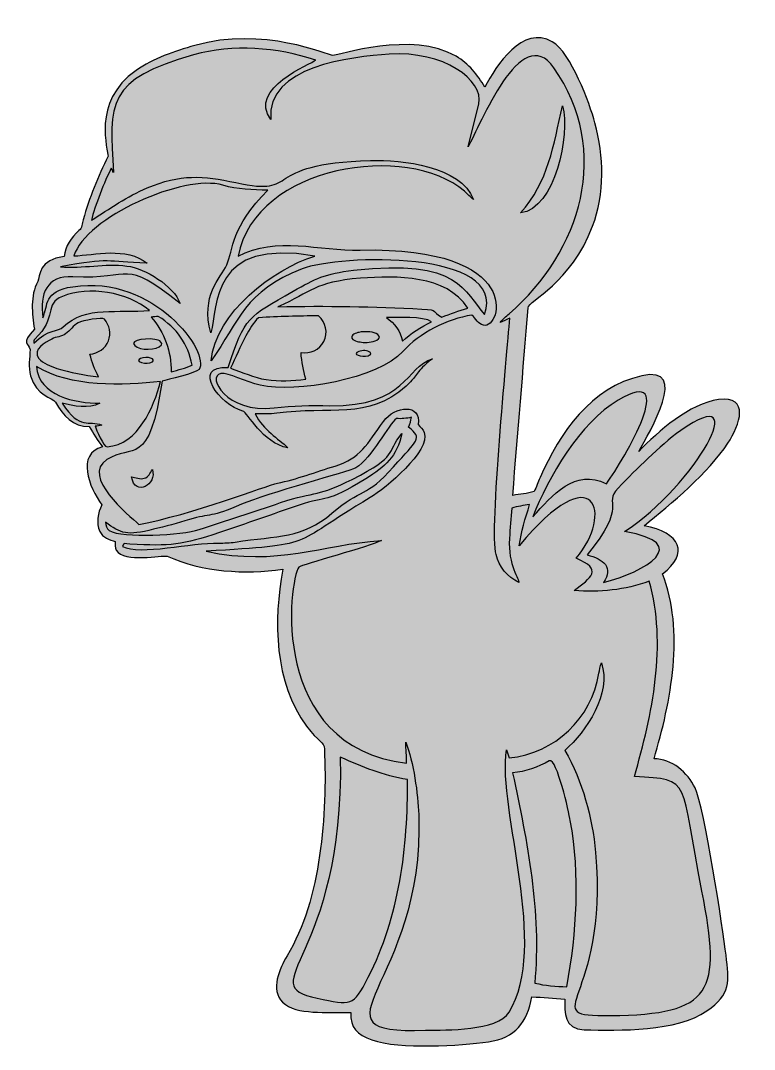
# Model space of a CAD drawing. Header units: millimetres. Extents: x 1177 to 1308, y -94 to -11.
# Drawn here: x 1177.3 to 1236.6, y -94.3 to -11.2 of the extents above; entities that cross this region are included whole.
import ezdxf

# ---------------------------------------------------------------- set-up
doc = ezdxf.new("R2010")
doc.units = ezdxf.units.MM
doc.header["$MEASUREMENT"] = 0
doc.layers.add('layer 1', color=7, linetype='Continuous')

msp = doc.modelspace()

# ---------------------------------------------------------------- hatches: boundary and pattern name
at = {"layer": 'layer 1', "true_color": 0x2b2a29}
h = msp.add_hatch(color=250, dxfattribs=at)
edge = h.paths.add_edge_path()
edge.add_spline(control_points=[(1191.3808, -13.2273), (1196.8526, -11.6424), (1202.1955, -14.0123), (1202.5365, -14.0304), (1202.9281, -14.0512), (1208.9487, -12.0044), (1212.5068, -14.1017), (1213.5045, -14.6817), (1214.2384, -15.6081), (1214.8175, -16.5879), (1215.7297, -14.8517), (1217.8739, -11.5281), (1220.2662, -12.9269), (1221.7807, -13.8128), (1223.2911, -17.9057), (1223.7095, -19.4667), (1224.4467, -22.1907), (1224.515, -25.1596), (1223.518, -27.8275), (1221.8204, -32.4181), (1218.3236, -33.8357), (1218.3163, -34.4141), (1217.9069, -39.4626), (1217.4758, -44.5097), (1217.0747, -49.5596), (1217.6459, -49.4427), (1218.2444, -49.4197), (1218.8003, -49.2558), (1218.9827, -48.8897), (1219.1022, -48.4944), (1219.2764, -48.1234), (1220.9255, -44.4777), (1223.3529, -40.845), (1227.5094, -39.8972), (1231.4261, -39.004), (1228.1239, -44.411), (1227.2682, -46.0017), (1228.8027, -44.4082), (1231.3867, -42.1164), (1233.7036, -41.8197), (1236.267, -41.4913), (1235.4335, -43.8623), (1234.4529, -45.3475), (1232.898, -47.7023), (1229.8714, -50.2762), (1227.6839, -52.0057), (1230.6295, -52.5584), (1231.3787, -54.2733), (1229.1623, -55.8897), (1230.9941, -60.5017), (1229.8528, -66.2331), (1228.4872, -70.8248), (1229.9233, -70.8209), (1231.2, -71.9488), (1231.8058, -73.1763), (1232.5652, -74.7162), (1234.0553, -84.6532), (1234.304, -86.675), (1234.5884, -88.8146), (1234.695, -89.8456), (1232.7665, -91.1811), (1230.3029, -92.887), (1225.7146, -92.7778), (1222.831, -92.7096), (1221.193, -92.671), (1221.2623, -91.2843), (1221.2753, -90.2425), (1220.3952, -90.1527), (1219.5099, -90.0999), (1218.6264, -90.0463), (1218.2192, -92.1151), (1217.3043, -93.3623), (1215.1026, -93.6834), (1212.8983, -94.0052), (1207.8917, -94.2983), (1205.6957, -93.5371), (1204.4765, -93.1146), (1203.9547, -92.516), (1203.9773, -91.3298), (1202.0513, -91.2294), (1199.5938, -91.5736), (1198.4825, -90.4852), (1197.4607, -89.4844), (1198.2283, -87.7531), (1198.8395, -86.7469), (1201.6064, -82.1946), (1202.0809, -75.2297), (1201.857, -70.0547), (1201.8296, -69.421), (1201.382, -69.4967), (1200.4081, -68.183), (1197.8075, -64.6735), (1197.7107, -59.659), (1198.5039, -55.5282), (1195.3644, -55.9542), (1192.0639, -55.757), (1189.1385, -54.4592), (1188.7544, -54.3926), (1185.6957, -55.0115), (1185.0378, -53.9848), (1184.8997, -53.7742), (1184.9459, -53.5145), (1184.9604, -53.2791), (1184.4837, -53.1369), (1183.9367, -52.9608), (1183.7076, -52.4745), (1183.391, -51.7912), (1183.5604, -50.9813), (1183.8631, -50.3232), (1182.8515, -48.9071), (1181.7651, -46.2064), (1183.9253, -45.6416), (1183.532, -45.1152), (1183.1772, -44.5621), (1182.8585, -43.9881), (1181.5066, -44.0194), (1180.7833, -43.1165), (1180.1216, -42.0412), (1179.8726, -41.6357), (1178.5897, -41.5705), (1178.1166, -39.8932), (1177.9056, -39.2008), (1178.0543, -38.4766), (1178.0791, -37.771), (1177.9272, -37.2126), (1177.3056, -37.3818), (1178.424, -36.128), (1178.2351, -34.858), (1178.0669, -33.4602), (1178.6981, -32.2809), (1178.849, -31.8788), (1178.8028, -30.4555), (1180.8198, -30.2706), (1180.9061, -29.4353), (1181.4029, -28.7134), (1182.0258, -28.1786), (1182.3032, -27.9748), (1182.2677, -27.5977), (1182.3667, -27.3014), (1182.8388, -25.5207), (1183.5684, -23.8173), (1184.3741, -22.1653), (1184.4202, -21.7937), (1182.9785, -17.7865), (1186.6354, -15.2439), (1188.0559, -14.248), (1189.7269, -13.6995), (1191.3808, -13.2273)], knot_values=[0, 0, 0, 0, 0.0204082, 0.0204082, 0.0204082, 0.0408163, 0.0408163, 0.0408163, 0.0612245, 0.0612245, 0.0612245, 0.0816327, 0.0816327, 0.0816327, 0.1020408, 0.1020408, 0.1020408, 0.122449, 0.122449, 0.122449, 0.1428571, 0.1428571, 0.1428571, 0.1632653, 0.1632653, 0.1632653, 0.1836735, 0.1836735, 0.1836735, 0.2040816, 0.2040816, 0.2040816, 0.2244898, 0.2244898, 0.2244898, 0.244898, 0.244898, 0.244898, 0.2653061, 0.2653061, 0.2653061, 0.2857143, 0.2857143, 0.2857143, 0.3061224, 0.3061224, 0.3061224, 0.3265306, 0.3265306, 0.3265306, 0.3469388, 0.3469388, 0.3469388, 0.3673469, 0.3673469, 0.3673469, 0.3877551, 0.3877551, 0.3877551, 0.4081633, 0.4081633, 0.4081633, 0.4285714, 0.4285714, 0.4285714, 0.4489796, 0.4489796, 0.4489796, 0.4693878, 0.4693878, 0.4693878, 0.4897959, 0.4897959, 0.4897959, 0.5102041, 0.5102041, 0.5102041, 0.5306122, 0.5306122, 0.5306122, 0.5510204, 0.5510204, 0.5510204, 0.5714286, 0.5714286, 0.5714286, 0.5918367, 0.5918367, 0.5918367, 0.6122449, 0.6122449, 0.6122449, 0.6326531, 0.6326531, 0.6326531, 0.6530612, 0.6530612, 0.6530612, 0.6734694, 0.6734694, 0.6734694, 0.6938776, 0.6938776, 0.6938776, 0.7142857, 0.7142857, 0.7142857, 0.7346939, 0.7346939, 0.7346939, 0.755102, 0.755102, 0.755102, 0.7755102, 0.7755102, 0.7755102, 0.7959184, 0.7959184, 0.7959184, 0.8163265, 0.8163265, 0.8163265, 0.8367347, 0.8367347, 0.8367347, 0.8571429, 0.8571429, 0.8571429, 0.877551, 0.877551, 0.877551, 0.8979592, 0.8979592, 0.8979592, 0.9183673, 0.9183673, 0.9183673, 0.9387755, 0.9387755, 0.9387755, 0.9591837, 0.9591837, 0.9591837, 0.9795918, 0.9795918, 0.9795918, 1, 1, 1, 1], degree=3, periodic=1)
h = msp.add_hatch(color=250, dxfattribs=at)
edge = h.paths.add_edge_path()
edge.add_spline(control_points=[(1191.2833, -13.9897), (1194.5048, -13.0653), (1197.9911, -13.3829), (1201.1526, -14.4005), (1200.8353, -14.7033), (1195.6282, -16.6815), (1197.5316, -19.2131), (1197.13, -14.881), (1204.0076, -14.1459), (1207.1012, -13.9315), (1211.4363, -13.6312), (1214.7797, -16.0136), (1214.3214, -17.9456), (1214.3214, -17.9456), (1213.4662, -21.4207), (1213.4662, -21.4207), (1214.4093, -19.7263), (1217.7308, -11.2155), (1220.3904, -15.0214), (1225.0828, -21.7362), (1222.6279, -29.8257), (1216.7837, -34.8923), (1216.5264, -35.1122), (1216.2691, -35.3336), (1216.0459, -35.5894), (1216.3094, -35.4815), (1216.5744, -35.3765), (1216.8291, -35.247), (1216.6152, -38.2622), (1215.198, -52.2534), (1215.7223, -54.3389), (1215.9599, -55.3058), (1216.6544, -56.1648), (1217.5614, -56.5802), (1217.6617, -56.365), (1216.6494, -55.2092), (1216.806, -53.0371), (1216.8628, -52.2172), (1216.9293, -51.3981), (1216.9953, -50.5782), (1217.467, -50.4557), (1217.9462, -50.3576), (1218.4322, -50.3061), (1218.104, -51.3981), (1217.7361, -52.4908), (1217.597, -53.6262), (1223.7217, -46.2118), (1225.2472, -51.0485), (1222.1979, -54.6399), (1224.4079, -55.5306), (1223.3965, -56.2076), (1222.0254, -57.249), (1224.072, -57.397), (1226.1717, -57.2221), (1228.0962, -56.4744), (1229.5594, -61.5666), (1228.3448, -67.2797), (1226.9032, -72.2509), (1231.6557, -72.5263), (1230.5579, -72.4251), (1232.3579, -81.5266), (1233.9635, -89.6447), (1233.2509, -91.4895), (1224.9722, -91.5635), (1218.7026, -91.6193), (1224.8178, -90.6178), (1223.7642, -78.4068), (1223.5165, -75.5236), (1222.7028, -72.6806), (1221.2913, -70.1482), (1223.0101, -68.6482), (1225.0887, -65.514), (1224.2389, -63.0931), (1224.147, -63.3636), (1224.0788, -63.6419), (1224.039, -63.9251), (1223.4274, -67.5773), (1220.4843, -70.3771), (1216.7801, -70.7615), (1216.7151, -70.5371), (1216.6457, -70.313), (1216.5602, -70.0954), (1215.8456, -74.9751), (1220.045, -86.038), (1216.7801, -91.2829), (1215.7875, -92.8482), (1211.7583, -92.7007), (1210.0321, -92.7533), (1199.9609, -93.0597), (1209.9751, -89.1641), (1209.4769, -75.3377), (1209.4174, -73.6797), (1209.0506, -71.0818), (1208.4403, -69.4917), (1208.4272, -70.0556), (1208.5082, -70.6164), (1208.4925, -71.1811), (1197.2943, -69.8343), (1198.9706, -56.428), (1199.8007, -55.3504), (1199.9301, -55.1819), (1205.6561, -53.6484), (1206.4704, -53.195), (1201.5469, -53.5302), (1198.1524, -55.305), (1192.2945, -54.0732), (1201.3512, -53.4777), (1198.8304, -53.7631), (1205.5639, -49.7276), (1206.7875, -48.9947), (1210.4465, -45.9547), (1209.9268, -44.4783), (1209.8297, -44.221), (1209.6142, -44.0357), (1209.4356, -43.8338), (1209.7047, -42.1156), (1207.5537, -42.3039), (1206.6315, -43.5842), (1205.3135, -45.4137), (1204.7746, -46.5602), (1202.7281, -47.1862), (1201.1746, -47.6575), (1199.5945, -48.2701), (1198.0575, -48.5762), (1197.2207, -48.7429), (1191.0206, -51.1556), (1186.8555, -51.8966), (1186.0227, -51.1625), (1182.1739, -48.0107), (1184.2729, -46.6728), (1186.3289, -45.3626), (1187.702, -47.4441), (1188.7354, -40.3261), (1189.1138, -40.2454), (1191.532, -39.6655), (1191.727, -39.39), (1192.6539, -38.0783), (1188.1469, -31.7005), (1181.5206, -32.7038), (1179.1041, -33.0818), (1179.5757, -34.1798), (1179.109, -35.2148), (1178.8365, -33.274), (1179.4091, -31.786), (1181.5347, -31.9056), (1186.5018, -32.1851), (1185.4637, -30.3146), (1190.1989, -34.0501), (1189.6688, -32.6239), (1187.3953, -31.2416), (1185.888, -31.0358), (1184.1242, -30.7952), (1182.3154, -31.2608), (1180.5195, -31.0902), (1184.6429, -30.3634), (1184.1348, -30.6712), (1187.5365, -30.8158), (1185.8338, -29.4575), (1183.274, -30.1492), (1181.6112, -30.2198), (1182.5445, -27.128), (1190.4991, -23.5581), (1193.6561, -24.5121), (1194.829, -24.867), (1196.0672, -24.8861), (1197.2828, -24.9161), (1194.2967, -27.8551), (1194.5038, -29.7396), (1193.9604, -30.9393), (1193.4606, -32.0427), (1191.8409, -33.4006), (1192.6792, -36.4409), (1193.294, -34.2267), (1192.6354, -28.7587), (1201.0938, -30.2321), (1197.6961, -31.2662), (1193.0907, -34.8035), (1192.6977, -38.6959), (1194.9636, -35.4594), (1195.4083, -33.0771), (1200.0617, -31.2627), (1203.0338, -30.104), (1216.6891, -29.7067), (1214.7861, -34.9375), (1213.1596, -33.169), (1212.8175, -30.3686), (1204.2099, -31.3806), (1201.8807, -31.6545), (1201.1426, -32.053), (1199.3309, -33.0756), (1195.7179, -35.1144), (1195.399, -35.1438), (1194.083, -39.2255), (1191.0247, -39.05), (1193.413, -42.3071), (1195.2683, -42.7491), (1195.6612, -42.8426), (1196.817, -45.3362), (1198.912, -45.7204), (1198.0911, -44.9346), (1196.983, -44.3422), (1196.2532, -42.9789), (1196.8367, -42.9769), (1197.4254, -43.0128), (1198.0061, -42.926), (1202.2614, -42.3124), (1205.39, -43.5462), (1208.4565, -40.7324), (1209.5453, -39.7337), (1209.1215, -39.6516), (1210.5821, -38.5272), (1208.4311, -39.1718), (1208.4633, -42.3892), (1202.2952, -42.3163), (1200.7953, -42.2731), (1199.2885, -42.31), (1197.7984, -42.4987), (1193.9022, -42.9487), (1192.3248, -39.9041), (1193.4861, -39.7224), (1194.0772, -39.63), (1195.526, -40.4003), (1196.6721, -40.6635), (1199.5129, -41.3158), (1206.1992, -40.1712), (1208.1959, -37.9427), (1209.52, -36.4482), (1211.7858, -35.3198), (1213.7803, -34.9951), (1214.0835, -35.273), (1214.2683, -35.725), (1214.708, -35.8194), (1216.1413, -36.1443), (1218.144, -29.4635), (1204.7417, -29.748), (1201.4331, -29.8181), (1197.9812, -28.5945), (1194.8765, -30.2321), (1196.347, -22.8413), (1208.5703, -21.0369), (1213.1651, -24.9995), (1213.4131, -25.2166), (1213.6416, -25.4562), (1213.9028, -25.66), (1212.8642, -22.9474), (1208.1092, -22.4426), (1205.5868, -22.5133), (1196.4251, -22.7703), (1200.1487, -25.4867), (1194.706, -24.3038), (1192.0174, -23.7197), (1190.2482, -23.6039), (1187.535, -24.7301), (1185.923, -25.3973), (1184.4955, -26.4131), (1183.0313, -27.3443), (1183.2757, -26.2211), (1184.1192, -24.1553), (1184.6341, -23.1276), (1184.6959, -23.245), (1184.758, -23.3622), (1184.8211, -23.4804), (1184.4509, -17.8758), (1184.2673, -15.9339), (1191.2833, -13.9897)], knot_values=[0, 0, 0, 0, 0.0113636, 0.0113636, 0.0113636, 0.0227273, 0.0227273, 0.0227273, 0.0340909, 0.0340909, 0.0340909, 0.0454545, 0.0454545, 0.0454545, 0.0568182, 0.0568182, 0.0568182, 0.0681818, 0.0681818, 0.0681818, 0.0795455, 0.0795455, 0.0795455, 0.0909091, 0.0909091, 0.0909091, 0.1022727, 0.1022727, 0.1022727, 0.1136364, 0.1136364, 0.1136364, 0.125, 0.125, 0.125, 0.1363636, 0.1363636, 0.1363636, 0.1477273, 0.1477273, 0.1477273, 0.1590909, 0.1590909, 0.1590909, 0.1704545, 0.1704545, 0.1704545, 0.1818182, 0.1818182, 0.1818182, 0.1931818, 0.1931818, 0.1931818, 0.2045455, 0.2045455, 0.2045455, 0.2159091, 0.2159091, 0.2159091, 0.2272727, 0.2272727, 0.2272727, 0.2386364, 0.2386364, 0.2386364, 0.25, 0.25, 0.25, 0.2613636, 0.2613636, 0.2613636, 0.2727273, 0.2727273, 0.2727273, 0.2840909, 0.2840909, 0.2840909, 0.2954545, 0.2954545, 0.2954545, 0.3068182, 0.3068182, 0.3068182, 0.3181818, 0.3181818, 0.3181818, 0.3295455, 0.3295455, 0.3295455, 0.3409091, 0.3409091, 0.3409091, 0.3522727, 0.3522727, 0.3522727, 0.3636364, 0.3636364, 0.3636364, 0.375, 0.375, 0.375, 0.3863636, 0.3863636, 0.3863636, 0.3977273, 0.3977273, 0.3977273, 0.4090909, 0.4090909, 0.4090909, 0.4204545, 0.4204545, 0.4204545, 0.4318182, 0.4318182, 0.4318182, 0.4431818, 0.4431818, 0.4431818, 0.4545455, 0.4545455, 0.4545455, 0.4659091, 0.4659091, 0.4659091, 0.4772727, 0.4772727, 0.4772727, 0.4886364, 0.4886364, 0.4886364, 0.5, 0.5, 0.5, 0.5113636, 0.5113636, 0.5113636, 0.5227273, 0.5227273, 0.5227273, 0.5340909, 0.5340909, 0.5340909, 0.5454545, 0.5454545, 0.5454545, 0.5568182, 0.5568182, 0.5568182, 0.5681818, 0.5681818, 0.5681818, 0.5795455, 0.5795455, 0.5795455, 0.5909091, 0.5909091, 0.5909091, 0.6022727, 0.6022727, 0.6022727, 0.6136364, 0.6136364, 0.6136364, 0.625, 0.625, 0.625, 0.6363636, 0.6363636, 0.6363636, 0.6477273, 0.6477273, 0.6477273, 0.6590909, 0.6590909, 0.6590909, 0.6704545, 0.6704545, 0.6704545, 0.6818182, 0.6818182, 0.6818182, 0.6931818, 0.6931818, 0.6931818, 0.7045455, 0.7045455, 0.7045455, 0.7159091, 0.7159091, 0.7159091, 0.7272727, 0.7272727, 0.7272727, 0.7386364, 0.7386364, 0.7386364, 0.75, 0.75, 0.75, 0.7613636, 0.7613636, 0.7613636, 0.7727273, 0.7727273, 0.7727273, 0.7840909, 0.7840909, 0.7840909, 0.7954545, 0.7954545, 0.7954545, 0.8068182, 0.8068182, 0.8068182, 0.8181818, 0.8181818, 0.8181818, 0.8295455, 0.8295455, 0.8295455, 0.8409091, 0.8409091, 0.8409091, 0.8522727, 0.8522727, 0.8522727, 0.8636364, 0.8636364, 0.8636364, 0.875, 0.875, 0.875, 0.8863636, 0.8863636, 0.8863636, 0.8977273, 0.8977273, 0.8977273, 0.9090909, 0.9090909, 0.9090909, 0.9204545, 0.9204545, 0.9204545, 0.9318182, 0.9318182, 0.9318182, 0.9431818, 0.9431818, 0.9431818, 0.9545455, 0.9545455, 0.9545455, 0.9659091, 0.9659091, 0.9659091, 0.9772727, 0.9772727, 0.9772727, 0.9886364, 0.9886364, 0.9886364, 1, 1, 1, 1], degree=3, periodic=1)
h = msp.add_hatch(color=250, dxfattribs=at)
edge = h.paths.add_edge_path()
edge.add_spline(control_points=[(1221.0968, -18.0959), (1220.3508, -21.2942), (1219.9775, -24.2355), (1217.6917, -26.7535), (1220.514, -26.4044), (1221.726, -20.4425), (1221.0968, -18.0959)], knot_values=[0, 0, 0, 0, 0.5, 0.5, 0.5, 1, 1, 1, 1], degree=3, periodic=1)
h = msp.add_hatch(color=250, dxfattribs=at)
edge = h.paths.add_edge_path()
edge.add_spline(control_points=[(1204.7755, -32.0151), (1207.6811, -31.8353), (1211.7122, -31.7159), (1213.4353, -34.4401), (1212.7226, -34.644), (1212.0271, -34.9045), (1211.3313, -35.155), (1210.4635, -34.7104), (1211.1792, -34.5892), (1209.73, -34.5082), (1205.8515, -34.3214), (1201.9666, -34.2332), (1198.0843, -34.3252), (1200.9113, -33.1181), (1200.9617, -32.3477), (1204.7755, -32.0151)], knot_values=[0, 0, 0, 0, 0.2, 0.2, 0.2, 0.4, 0.4, 0.4, 0.6, 0.6, 0.6, 0.8, 0.8, 0.8, 1, 1, 1, 1], degree=3, periodic=1)
h = msp.add_hatch(color=250, dxfattribs=at)
edge = h.paths.add_edge_path()
edge.add_spline(control_points=[(1180.6863, -33.4868), (1182.8423, -32.6253), (1185.9136, -33.1448), (1187.7355, -34.6155), (1185.2161, -34.8998), (1182.562, -34.1777), (1180.7522, -35.9503), (1180.3425, -36.3514), (1179.5757, -36.0954), (1178.38, -37.2575), (1178.3831, -37.1466), (1178.3562, -37.02), (1178.4507, -36.9381), (1180.2931, -35.2095), (1179.1708, -34.0866), (1180.6863, -33.4868)], knot_values=[0, 0, 0, 0, 0.2, 0.2, 0.2, 0.4, 0.4, 0.4, 0.6, 0.6, 0.6, 0.8, 0.8, 0.8, 1, 1, 1, 1], degree=3, periodic=1)
h = msp.add_hatch(color=250, dxfattribs=at)
edge = h.paths.add_edge_path()
edge.add_spline(control_points=[(1181.9607, -35.6226), (1182.2824, -35.4481), (1183.9312, -35.1268), (1184.0829, -35.3396), (1184.4908, -35.8071), (1184.644, -36.4945), (1184.4001, -37.0761), (1184.1695, -37.6919), (1183.5557, -38.1011), (1182.9091, -38.1541), (1183.0686, -38.8279), (1183.2763, -39.3692), (1183.6028, -39.9777), (1182.4647, -39.8596), (1181.3322, -39.6505), (1180.2419, -39.2998), (1179.7125, -39.1096), (1179.1462, -38.9104), (1178.7607, -38.4797), (1178.2586, -37.7788), (1179.292, -37.1933), (1179.8259, -36.9314), (1180.1814, -36.7411), (1180.6158, -36.756), (1180.9479, -36.5175), (1181.3238, -36.2632), (1181.5536, -35.8376), (1181.9607, -35.6226)], knot_values=[0, 0, 0, 0, 0.1111111, 0.1111111, 0.1111111, 0.2222222, 0.2222222, 0.2222222, 0.3333333, 0.3333333, 0.3333333, 0.4444444, 0.4444444, 0.4444444, 0.5555556, 0.5555556, 0.5555556, 0.6666667, 0.6666667, 0.6666667, 0.7777778, 0.7777778, 0.7777778, 0.8888889, 0.8888889, 0.8888889, 1, 1, 1, 1], degree=3, periodic=1)
h = msp.add_hatch(color=250, dxfattribs=at)
edge = h.paths.add_edge_path()
edge.add_spline(control_points=[(1187.8531, -35.1666), (1188.0467, -35.146), (1188.2402, -35.1159), (1188.4361, -35.1121), (1189.9396, -36.0202), (1190.8281, -37.3409), (1191.1729, -39.0482), (1190.6236, -39.2649), (1190.0557, -39.4289), (1189.484, -39.5769), (1189.4787, -37.9779), (1188.9409, -36.3565), (1187.8531, -35.1666)], knot_values=[0, 0, 0, 0, 0.25, 0.25, 0.25, 0.5, 0.5, 0.5, 0.75, 0.75, 0.75, 1, 1, 1, 1], degree=3, periodic=1)
h = msp.add_hatch(color=250, dxfattribs=at)
edge = h.paths.add_edge_path()
edge.add_spline(control_points=[(1196.54, -35.2071), (1198.153, -35.1199), (1199.7684, -35.0525), (1201.3851, -35.0718), (1201.957, -35.604), (1202.1888, -36.4215), (1201.7965, -37.1345), (1201.467, -37.7954), (1200.6858, -38.1434), (1199.9682, -38.0222), (1200.0124, -38.7866), (1200.1534, -39.4501), (1200.3567, -40.1847), (1199.2931, -40.2904), (1198.2101, -40.3867), (1197.1485, -40.2061), (1196.1489, -40.0413), (1195.2236, -39.6145), (1194.2723, -39.288), (1194.6582, -38.4076), (1195.0776, -37.5411), (1195.5136, -36.6837), (1195.7992, -36.1574), (1196.0896, -35.6141), (1196.54, -35.2071)], knot_values=[0, 0, 0, 0, 0.125, 0.125, 0.125, 0.25, 0.25, 0.25, 0.375, 0.375, 0.375, 0.5, 0.5, 0.5, 0.625, 0.625, 0.625, 0.75, 0.75, 0.75, 0.875, 0.875, 0.875, 1, 1, 1, 1], degree=3, periodic=1)
h = msp.add_hatch(color=250, dxfattribs=at)
edge = h.paths.add_edge_path()
edge.add_spline(control_points=[(1206.8603, -35.1796), (1207.7402, -35.2025), (1209.8512, -35.087), (1210.5147, -35.5351), (1209.667, -35.9612), (1208.8457, -36.4585), (1208.1555, -37.1151), (1208.0167, -36.2521), (1207.5256, -35.6947), (1206.8603, -35.1796)], knot_values=[0, 0, 0, 0, 0.3333333, 0.3333333, 0.3333333, 0.6666667, 0.6666667, 0.6666667, 1, 1, 1, 1], degree=3, periodic=1)
h = msp.add_hatch(color=250, dxfattribs=at)
edge = h.paths.add_edge_path()
edge.add_spline(control_points=[(1204.6369, -36.3918), (1205.1019, -36.3052), (1205.6024, -36.313), (1206.0445, -36.4966), (1206.2086, -36.5549), (1206.4028, -36.7595), (1206.2374, -36.9237), (1205.8914, -37.2057), (1205.4071, -37.2077), (1204.9816, -37.1987), (1204.6652, -37.1655), (1204.2882, -37.1319), (1204.0729, -36.8683), (1203.9787, -36.5529), (1204.4088, -36.4483), (1204.6369, -36.3918)], knot_values=[0, 0, 0, 0, 0.2, 0.2, 0.2, 0.4, 0.4, 0.4, 0.6, 0.6, 0.6, 0.8, 0.8, 0.8, 1, 1, 1, 1], degree=3, periodic=1)
h = msp.add_hatch(color=250, dxfattribs=at)
edge = h.paths.add_edge_path()
edge.add_spline(control_points=[(1188.4347, -37.0315), (1188.5821, -37.0907), (1188.7708, -37.2246), (1188.7016, -37.4092), (1188.3073, -37.8635), (1186.9599, -37.8684), (1186.5287, -37.4615), (1185.9636, -37.0001), (1187.7996, -36.7828), (1188.4347, -37.0315)], knot_values=[0, 0, 0, 0, 0.3333333, 0.3333333, 0.3333333, 0.6666667, 0.6666667, 0.6666667, 1, 1, 1, 1], degree=3, periodic=1)
h = msp.add_hatch(color=250, dxfattribs=at)
edge = h.paths.add_edge_path()
edge.add_spline(control_points=[(1204.6401, -37.9271), (1204.9456, -37.8438), (1205.3242, -37.8261), (1205.5868, -38.0306), (1205.6834, -38.167), (1205.4971, -38.2491), (1205.3964, -38.282), (1204.855, -38.4036), (1204.0115, -38.1485), (1204.6401, -37.9271)], knot_values=[0, 0, 0, 0, 0.3333333, 0.3333333, 0.3333333, 0.6666667, 0.6666667, 0.6666667, 1, 1, 1, 1], degree=3, periodic=1)
h = msp.add_hatch(color=250, dxfattribs=at)
edge = h.paths.add_edge_path()
edge.add_spline(control_points=[(1187.8831, -38.4989), (1187.9982, -38.5334), (1188.0964, -38.6767), (1187.9634, -38.7647), (1187.6944, -38.9025), (1187.3731, -38.9073), (1187.0853, -38.8352), (1186.406, -38.633), (1187.2952, -38.2599), (1187.8831, -38.4989)], knot_values=[0, 0, 0, 0, 0.3333333, 0.3333333, 0.3333333, 0.6666667, 0.6666667, 0.6666667, 1, 1, 1, 1], degree=3, periodic=1)
h = msp.add_hatch(color=250, dxfattribs=at)
edge = h.paths.add_edge_path()
edge.add_spline(control_points=[(1225.584, -41.858), (1230.6076, -38.9394), (1226.1209, -46.5649), (1224.6436, -48.6175), (1222.0995, -47.36), (1220.2467, -49.541), (1218.6915, -51.2908), (1219.9225, -48.1049), (1222.5333, -43.6981), (1225.584, -41.858)], knot_values=[0, 0, 0, 0, 0.3333333, 0.3333333, 0.3333333, 0.6666667, 0.6666667, 0.6666667, 1, 1, 1, 1], degree=3, periodic=1)
h = msp.add_hatch(color=250, dxfattribs=at)
edge = h.paths.add_edge_path()
edge.add_spline(control_points=[(1178.5948, -39.1448), (1181.2889, -40.8515), (1185.6296, -40.7078), (1188.6198, -40.3584), (1188.0353, -42.4811), (1186.8481, -45.4056), (1184.303, -45.6446), (1183.9999, -45.6703), (1183.4285, -44.2161), (1183.3212, -43.9687), (1183.5051, -43.9544), (1183.6878, -43.9268), (1183.8702, -43.8969), (1182.7969, -43.391), (1182.1404, -44.4053), (1180.6717, -42.1086), (1181.5748, -42.3425), (1182.8431, -42.6105), (1183.6998, -42.1192), (1181.745, -42.1266), (1178.7265, -41.4998), (1178.5948, -39.1448)], knot_values=[0, 0, 0, 0, 0.1428571, 0.1428571, 0.1428571, 0.2857143, 0.2857143, 0.2857143, 0.4285714, 0.4285714, 0.4285714, 0.5714286, 0.5714286, 0.5714286, 0.7142857, 0.7142857, 0.7142857, 0.8571429, 0.8571429, 0.8571429, 1, 1, 1, 1], degree=3, periodic=1)
h = msp.add_hatch(color=250, dxfattribs=at)
edge = h.paths.add_edge_path()
edge.add_spline(control_points=[(1230.6446, -44.3121), (1236.601, -40.1578), (1231.8961, -48.6868), (1226.0969, -52.4862), (1231.7516, -53.411), (1227.7421, -55.7393), (1224.4192, -56.5855), (1225.2256, -55.4165), (1224.4216, -54.6698), (1223.0799, -54.3688), (1226.4843, -50.2149), (1224.2929, -50.3342), (1225.5786, -48.97), (1227.1774, -47.325), (1228.801, -45.6851), (1230.6446, -44.3121)], knot_values=[0, 0, 0, 0, 0.2, 0.2, 0.2, 0.4, 0.4, 0.4, 0.6, 0.6, 0.6, 0.8, 0.8, 0.8, 1, 1, 1, 1], degree=3, periodic=1)
h = msp.add_hatch(color=250, dxfattribs=at)
edge = h.paths.add_edge_path()
edge.add_spline(control_points=[(1207.6692, -43.3444), (1208.0818, -43.389), (1208.4931, -43.3529), (1208.8955, -43.245), (1208.8441, -43.5176), (1208.7648, -43.7841), (1208.6634, -44.0431), (1209.8215, -44.987), (1209.3769, -45.0536), (1207.4457, -47.2405), (1205.1832, -49.8032), (1204.8728, -48.9124), (1202.4632, -50.9958), (1200.0502, -53.0819), (1198.1089, -52.7866), (1194.6386, -53.3274), (1194.2046, -53.3958), (1193.7648, -53.4142), (1193.3267, -53.4051), (1191.1163, -53.3672), (1186.9888, -54.4215), (1185.5338, -53.6794), (1185.6671, -53.3426), (1185.7412, -53.4638), (1186.143, -53.4878), (1189.3843, -53.682), (1190.3882, -53.5664), (1193.3758, -52.5606), (1195.5282, -51.8301), (1197.6738, -51.0801), (1199.8213, -50.3391), (1202.1427, -49.5825), (1201.859, -50.2627), (1205.2037, -48.2102), (1206.7556, -47.2577), (1207.7078, -46.4141), (1208.1241, -44.5734), (1206.7686, -46.1719), (1207.9401, -46.2941), (1204.1021, -48.2629), (1201.3793, -49.6593), (1201.2018, -49.1965), (1198.3169, -50.1446), (1196.1287, -50.8757), (1193.929, -51.5698), (1191.7445, -52.3106), (1190.3636, -52.7868), (1185.5203, -53.0289), (1184.4729, -52.4003), (1184.2395, -52.2556), (1184.2094, -51.9625), (1184.1559, -51.7184), (1185.4172, -52.6528), (1185.9084, -52.8326), (1188.042, -52.2978), (1189.0205, -52.068), (1189.9876, -51.7979), (1190.9497, -51.5078), (1192.6438, -50.9867), (1192.6849, -51.3867), (1195.1694, -50.2772), (1197.1916, -49.374), (1203.7764, -47.6783), (1204.3925, -47.3241), (1205.6807, -46.5833), (1207.0606, -43.7741), (1207.6692, -43.3444)], knot_values=[0, 0, 0, 0, 0.0454545, 0.0454545, 0.0454545, 0.0909091, 0.0909091, 0.0909091, 0.1363636, 0.1363636, 0.1363636, 0.1818182, 0.1818182, 0.1818182, 0.2272727, 0.2272727, 0.2272727, 0.2727273, 0.2727273, 0.2727273, 0.3181818, 0.3181818, 0.3181818, 0.3636364, 0.3636364, 0.3636364, 0.4090909, 0.4090909, 0.4090909, 0.4545455, 0.4545455, 0.4545455, 0.5, 0.5, 0.5, 0.5454545, 0.5454545, 0.5454545, 0.5909091, 0.5909091, 0.5909091, 0.6363636, 0.6363636, 0.6363636, 0.6818182, 0.6818182, 0.6818182, 0.7272727, 0.7272727, 0.7272727, 0.7727273, 0.7727273, 0.7727273, 0.8181818, 0.8181818, 0.8181818, 0.8636364, 0.8636364, 0.8636364, 0.9090909, 0.9090909, 0.9090909, 0.9545455, 0.9545455, 0.9545455, 1, 1, 1, 1], degree=3, periodic=1)
h = msp.add_hatch(color=250, dxfattribs=at)
edge = h.paths.add_edge_path()
edge.add_spline(control_points=[(1187.3042, -48.1776), (1186.9556, -48.2772), (1186.607, -48.1178), (1186.2661, -48.0575), (1186.5681, -49.7344), (1188.3556, -48.6601), (1187.9539, -47.4774), (1187.7677, -47.7324), (1187.642, -48.0896), (1187.3042, -48.1776)], knot_values=[0, 0, 0, 0, 0.3333333, 0.3333333, 0.3333333, 0.6666667, 0.6666667, 0.6666667, 1, 1, 1, 1], degree=3, periodic=1)
h = msp.add_hatch(color=250, dxfattribs=at)
edge = h.paths.add_edge_path()
edge.add_spline(control_points=[(1203.1388, -70.6956), (1204.9367, -71.484), (1206.5852, -72.1794), (1208.5562, -72.5044), (1208.6339, -77.9278), (1207.9022, -83.5954), (1205.3939, -88.4709), (1204.1711, -90.8902), (1204.0211, -90.7325), (1201.2754, -90.1591), (1195.8852, -89.0326), (1203.423, -87.1071), (1203.1388, -70.6956)], knot_values=[0, 0, 0, 0, 0.25, 0.25, 0.25, 0.5, 0.5, 0.5, 0.75, 0.75, 0.75, 1, 1, 1, 1], degree=3, periodic=1)
h = msp.add_hatch(color=250, dxfattribs=at)
edge = h.paths.add_edge_path()
edge.add_spline(control_points=[(1220.025, -70.9973), (1220.6567, -70.7497), (1221.6079, -75.182), (1221.7242, -75.8145), (1222.5309, -80.2509), (1222.2569, -84.8174), (1221.4399, -89.231), (1220.5681, -89.2418), (1219.6994, -89.1276), (1218.8475, -88.9506), (1219.3849, -83.1347), (1218.2717, -77.6373), (1217.0627, -71.9745), (1218.1027, -71.8516), (1219.1198, -71.5246), (1220.025, -70.9973)], knot_values=[0, 0, 0, 0, 0.2, 0.2, 0.2, 0.4, 0.4, 0.4, 0.6, 0.6, 0.6, 0.8, 0.8, 0.8, 1, 1, 1, 1], degree=3, periodic=1)

# ---------------------------------------------------------------- linework, layer by layer
at = {"layer": 'layer 1', "color": 250}
for points, knots in [([(1191.3808, -13.2273), (1196.8526, -11.6424), (1202.1955, -14.0123), (1202.5365, -14.0304), (1202.9281, -14.0512), (1208.9487, -12.0044), (1212.5068, -14.1017), (1213.5045, -14.6817), (1214.2384, -15.6081), (1214.8175, -16.5879), (1215.7297, -14.8517), (1217.8739, -11.5281), (1220.2662, -12.9269), (1221.7807, -13.8128), (1223.2911, -17.9057), (1223.7095, -19.4667), (1224.4467, -22.1907), (1224.515, -25.1596), (1223.518, -27.8275), (1221.8204, -32.4181), (1218.3236, -33.8357), (1218.3163, -34.4141), (1217.9069, -39.4626), (1217.4758, -44.5097), (1217.0747, -49.5596), (1217.6459, -49.4427), (1218.2444, -49.4197), (1218.8003, -49.2558), (1218.9827, -48.8897), (1219.1022, -48.4944), (1219.2764, -48.1234), (1220.9255, -44.4777), (1223.3529, -40.845), (1227.5094, -39.8972), (1231.4261, -39.004), (1228.1239, -44.411), (1227.2682, -46.0017), (1228.8027, -44.4082), (1231.3867, -42.1164), (1233.7036, -41.8197), (1236.267, -41.4913), (1235.4335, -43.8623), (1234.4529, -45.3475), (1232.898, -47.7023), (1229.8714, -50.2762), (1227.6839, -52.0057), (1230.6295, -52.5584), (1231.3787, -54.2733), (1229.1623, -55.8897), (1230.9941, -60.5017), (1229.8528, -66.2331), (1228.4872, -70.8248), (1229.9233, -70.8209), (1231.2, -71.9488), (1231.8058, -73.1763), (1232.5652, -74.7162), (1234.0553, -84.6532), (1234.304, -86.675), (1234.5884, -88.8146), (1234.695, -89.8456), (1232.7665, -91.1811), (1230.3029, -92.887), (1225.7146, -92.7778), (1222.831, -92.7096), (1221.193, -92.671), (1221.2623, -91.2843), (1221.2753, -90.2425), (1220.3952, -90.1527), (1219.5099, -90.0999), (1218.6264, -90.0463), (1218.2192, -92.1151), (1217.3043, -93.3623), (1215.1026, -93.6834), (1212.8983, -94.0052), (1207.8917, -94.2983), (1205.6957, -93.5371), (1204.4765, -93.1146), (1203.9547, -92.516), (1203.9773, -91.3298), (1202.0513, -91.2294), (1199.5938, -91.5736), (1198.4825, -90.4852), (1197.4607, -89.4844), (1198.2283, -87.7531), (1198.8395, -86.7469), (1201.6064, -82.1946), (1202.0809, -75.2297), (1201.857, -70.0547), (1201.8296, -69.421), (1201.382, -69.4967), (1200.4081, -68.183), (1197.8075, -64.6735), (1197.7107, -59.659), (1198.5039, -55.5282), (1195.3644, -55.9542), (1192.0639, -55.757), (1189.1385, -54.4592), (1188.7544, -54.3926), (1185.6957, -55.0115), (1185.0378, -53.9848), (1184.8997, -53.7742), (1184.9459, -53.5145), (1184.9604, -53.2791), (1184.4837, -53.1369), (1183.9367, -52.9608), (1183.7076, -52.4745), (1183.391, -51.7912), (1183.5604, -50.9813), (1183.8631, -50.3232), (1182.8515, -48.9071), (1181.7651, -46.2064), (1183.9253, -45.6416), (1183.532, -45.1152), (1183.1772, -44.5621), (1182.8585, -43.9881), (1181.5066, -44.0194), (1180.7833, -43.1165), (1180.1216, -42.0412), (1179.8726, -41.6357), (1178.5897, -41.5705), (1178.1166, -39.8932), (1177.9056, -39.2008), (1178.0543, -38.4766), (1178.0791, -37.771), (1177.9272, -37.2126), (1177.3056, -37.3818), (1178.424, -36.128), (1178.2351, -34.858), (1178.0669, -33.4602), (1178.6981, -32.2809), (1178.849, -31.8788), (1178.8028, -30.4555), (1180.8198, -30.2706), (1180.9061, -29.4353), (1181.4029, -28.7134), (1182.0258, -28.1786), (1182.3032, -27.9748), (1182.2677, -27.5977), (1182.3667, -27.3014), (1182.8388, -25.5207), (1183.5684, -23.8173), (1184.3741, -22.1653), (1184.4202, -21.7937), (1182.9785, -17.7865), (1186.6354, -15.2439), (1188.0559, -14.248), (1189.7269, -13.6995), (1191.3808, -13.2273)], [0, 0, 0, 0, 0.0204082, 0.0204082, 0.0204082, 0.0408163, 0.0408163, 0.0408163, 0.0612245, 0.0612245, 0.0612245, 0.0816327, 0.0816327, 0.0816327, 0.1020408, 0.1020408, 0.1020408, 0.122449, 0.122449, 0.122449, 0.1428571, 0.1428571, 0.1428571, 0.1632653, 0.1632653, 0.1632653, 0.1836735, 0.1836735, 0.1836735, 0.2040816, 0.2040816, 0.2040816, 0.2244898, 0.2244898, 0.2244898, 0.244898, 0.244898, 0.244898, 0.2653061, 0.2653061, 0.2653061, 0.2857143, 0.2857143, 0.2857143, 0.3061224, 0.3061224, 0.3061224, 0.3265306, 0.3265306, 0.3265306, 0.3469388, 0.3469388, 0.3469388, 0.3673469, 0.3673469, 0.3673469, 0.3877551, 0.3877551, 0.3877551, 0.4081633, 0.4081633, 0.4081633, 0.4285714, 0.4285714, 0.4285714, 0.4489796, 0.4489796, 0.4489796, 0.4693878, 0.4693878, 0.4693878, 0.4897959, 0.4897959, 0.4897959, 0.5102041, 0.5102041, 0.5102041, 0.5306122, 0.5306122, 0.5306122, 0.5510204, 0.5510204, 0.5510204, 0.5714286, 0.5714286, 0.5714286, 0.5918367, 0.5918367, 0.5918367, 0.6122449, 0.6122449, 0.6122449, 0.6326531, 0.6326531, 0.6326531, 0.6530612, 0.6530612, 0.6530612, 0.6734694, 0.6734694, 0.6734694, 0.6938776, 0.6938776, 0.6938776, 0.7142857, 0.7142857, 0.7142857, 0.7346939, 0.7346939, 0.7346939, 0.755102, 0.755102, 0.755102, 0.7755102, 0.7755102, 0.7755102, 0.7959184, 0.7959184, 0.7959184, 0.8163265, 0.8163265, 0.8163265, 0.8367347, 0.8367347, 0.8367347, 0.8571429, 0.8571429, 0.8571429, 0.877551, 0.877551, 0.877551, 0.8979592, 0.8979592, 0.8979592, 0.9183673, 0.9183673, 0.9183673, 0.9387755, 0.9387755, 0.9387755, 0.9591837, 0.9591837, 0.9591837, 0.9795918, 0.9795918, 0.9795918, 1, 1, 1, 1]), ([(1191.2833, -13.9897), (1194.5048, -13.0653), (1197.9911, -13.3829), (1201.1526, -14.4005), (1200.8353, -14.7033), (1195.6282, -16.6815), (1197.5316, -19.2131), (1197.13, -14.881), (1204.0076, -14.1459), (1207.1012, -13.9315), (1211.4363, -13.6312), (1214.7797, -16.0136), (1214.3214, -17.9456), (1214.3214, -17.9456), (1213.4662, -21.4207), (1213.4662, -21.4207), (1214.4093, -19.7263), (1217.7308, -11.2155), (1220.3904, -15.0214), (1225.0828, -21.7362), (1222.6279, -29.8257), (1216.7837, -34.8923), (1216.5264, -35.1122), (1216.2691, -35.3336), (1216.0459, -35.5894), (1216.3094, -35.4815), (1216.5744, -35.3765), (1216.8291, -35.247), (1216.6152, -38.2622), (1215.198, -52.2534), (1215.7223, -54.3389), (1215.9599, -55.3058), (1216.6544, -56.1648), (1217.5614, -56.5802), (1217.6617, -56.365), (1216.6494, -55.2092), (1216.806, -53.0371), (1216.8628, -52.2172), (1216.9293, -51.3981), (1216.9953, -50.5782), (1217.467, -50.4557), (1217.9462, -50.3576), (1218.4322, -50.3061), (1218.104, -51.3981), (1217.7361, -52.4908), (1217.597, -53.6262), (1223.7217, -46.2118), (1225.2472, -51.0485), (1222.1979, -54.6399), (1224.4079, -55.5306), (1223.3965, -56.2076), (1222.0254, -57.249), (1224.072, -57.397), (1226.1717, -57.2221), (1228.0962, -56.4744), (1229.5594, -61.5666), (1228.3448, -67.2797), (1226.9032, -72.2509), (1231.6557, -72.5263), (1230.5579, -72.4251), (1232.3579, -81.5266), (1233.9635, -89.6447), (1233.2509, -91.4895), (1224.9722, -91.5635), (1218.7026, -91.6193), (1224.8178, -90.6178), (1223.7642, -78.4068), (1223.5165, -75.5236), (1222.7028, -72.6806), (1221.2913, -70.1482), (1223.0101, -68.6482), (1225.0887, -65.514), (1224.2389, -63.0931), (1224.147, -63.3636), (1224.0788, -63.6419), (1224.039, -63.9251), (1223.4274, -67.5773), (1220.4843, -70.3771), (1216.7801, -70.7615), (1216.7151, -70.5371), (1216.6457, -70.313), (1216.5602, -70.0954), (1215.8456, -74.9751), (1220.045, -86.038), (1216.7801, -91.2829), (1215.7875, -92.8482), (1211.7583, -92.7007), (1210.0321, -92.7533), (1199.9609, -93.0597), (1209.9751, -89.1641), (1209.4769, -75.3377), (1209.4174, -73.6797), (1209.0506, -71.0818), (1208.4403, -69.4917), (1208.4272, -70.0556), (1208.5082, -70.6164), (1208.4925, -71.1811), (1197.2943, -69.8343), (1198.9706, -56.428), (1199.8007, -55.3504), (1199.9301, -55.1819), (1205.6561, -53.6484), (1206.4704, -53.195), (1201.5469, -53.5302), (1198.1524, -55.305), (1192.2945, -54.0732), (1201.3512, -53.4777), (1198.8304, -53.7631), (1205.5639, -49.7276), (1206.7875, -48.9947), (1210.4465, -45.9547), (1209.9268, -44.4783), (1209.8297, -44.221), (1209.6142, -44.0357), (1209.4356, -43.8338), (1209.7047, -42.1156), (1207.5537, -42.3039), (1206.6315, -43.5842), (1205.3135, -45.4137), (1204.7746, -46.5602), (1202.7281, -47.1862), (1201.1746, -47.6575), (1199.5945, -48.2701), (1198.0575, -48.5762), (1197.2207, -48.7429), (1191.0206, -51.1556), (1186.8555, -51.8966), (1186.0227, -51.1625), (1182.1739, -48.0107), (1184.2729, -46.6728), (1186.3289, -45.3626), (1187.702, -47.4441), (1188.7354, -40.3261), (1189.1138, -40.2454), (1191.532, -39.6655), (1191.727, -39.39), (1192.6539, -38.0783), (1188.1469, -31.7005), (1181.5206, -32.7038), (1179.1041, -33.0818), (1179.5757, -34.1798), (1179.109, -35.2148), (1178.8365, -33.274), (1179.4091, -31.786), (1181.5347, -31.9056), (1186.5018, -32.1851), (1185.4637, -30.3146), (1190.1989, -34.0501), (1189.6688, -32.6239), (1187.3953, -31.2416), (1185.888, -31.0358), (1184.1242, -30.7952), (1182.3154, -31.2608), (1180.5195, -31.0902), (1184.6429, -30.3634), (1184.1348, -30.6712), (1187.5365, -30.8158), (1185.8338, -29.4575), (1183.274, -30.1492), (1181.6112, -30.2198), (1182.5445, -27.128), (1190.4991, -23.5581), (1193.6561, -24.5121), (1194.829, -24.867), (1196.0672, -24.8861), (1197.2828, -24.9161), (1194.2967, -27.8551), (1194.5038, -29.7396), (1193.9604, -30.9393), (1193.4606, -32.0427), (1191.8409, -33.4006), (1192.6792, -36.4409), (1193.294, -34.2267), (1192.6354, -28.7587), (1201.0938, -30.2321), (1197.6961, -31.2662), (1193.0907, -34.8035), (1192.6977, -38.6959), (1194.9636, -35.4594), (1195.4083, -33.0771), (1200.0617, -31.2627), (1203.0338, -30.104), (1216.6891, -29.7067), (1214.7861, -34.9375), (1213.1596, -33.169), (1212.8175, -30.3686), (1204.2099, -31.3806), (1201.8807, -31.6545), (1201.1426, -32.053), (1199.3309, -33.0756), (1195.7179, -35.1144), (1195.399, -35.1438), (1194.083, -39.2255), (1191.0247, -39.05), (1193.413, -42.3071), (1195.2683, -42.7491), (1195.6612, -42.8426), (1196.817, -45.3362), (1198.912, -45.7204), (1198.0911, -44.9346), (1196.983, -44.3422), (1196.2532, -42.9789), (1196.8367, -42.9769), (1197.4254, -43.0128), (1198.0061, -42.926), (1202.2614, -42.3124), (1205.39, -43.5462), (1208.4565, -40.7324), (1209.5453, -39.7337), (1209.1215, -39.6516), (1210.5821, -38.5272), (1208.4311, -39.1718), (1208.4633, -42.3892), (1202.2952, -42.3163), (1200.7953, -42.2731), (1199.2885, -42.31), (1197.7984, -42.4987), (1193.9022, -42.9487), (1192.3248, -39.9041), (1193.4861, -39.7224), (1194.0772, -39.63), (1195.526, -40.4003), (1196.6721, -40.6635), (1199.5129, -41.3158), (1206.1992, -40.1712), (1208.1959, -37.9427), (1209.52, -36.4482), (1211.7858, -35.3198), (1213.7803, -34.9951), (1214.0835, -35.273), (1214.2683, -35.725), (1214.708, -35.8194), (1216.1413, -36.1443), (1218.144, -29.4635), (1204.7417, -29.748), (1201.4331, -29.8181), (1197.9812, -28.5945), (1194.8765, -30.2321), (1196.347, -22.8413), (1208.5703, -21.0369), (1213.1651, -24.9995), (1213.4131, -25.2166), (1213.6416, -25.4562), (1213.9028, -25.66), (1212.8642, -22.9474), (1208.1092, -22.4426), (1205.5868, -22.5133), (1196.4251, -22.7703), (1200.1487, -25.4867), (1194.706, -24.3038), (1192.0174, -23.7197), (1190.2482, -23.6039), (1187.535, -24.7301), (1185.923, -25.3973), (1184.4955, -26.4131), (1183.0313, -27.3443), (1183.2757, -26.2211), (1184.1192, -24.1553), (1184.6341, -23.1276), (1184.6959, -23.245), (1184.758, -23.3622), (1184.8211, -23.4804), (1184.4509, -17.8758), (1184.2673, -15.9339), (1191.2833, -13.9897)], [0, 0, 0, 0, 0.0113636, 0.0113636, 0.0113636, 0.0227273, 0.0227273, 0.0227273, 0.0340909, 0.0340909, 0.0340909, 0.0454545, 0.0454545, 0.0454545, 0.0568182, 0.0568182, 0.0568182, 0.0681818, 0.0681818, 0.0681818, 0.0795455, 0.0795455, 0.0795455, 0.0909091, 0.0909091, 0.0909091, 0.1022727, 0.1022727, 0.1022727, 0.1136364, 0.1136364, 0.1136364, 0.125, 0.125, 0.125, 0.1363636, 0.1363636, 0.1363636, 0.1477273, 0.1477273, 0.1477273, 0.1590909, 0.1590909, 0.1590909, 0.1704545, 0.1704545, 0.1704545, 0.1818182, 0.1818182, 0.1818182, 0.1931818, 0.1931818, 0.1931818, 0.2045455, 0.2045455, 0.2045455, 0.2159091, 0.2159091, 0.2159091, 0.2272727, 0.2272727, 0.2272727, 0.2386364, 0.2386364, 0.2386364, 0.25, 0.25, 0.25, 0.2613636, 0.2613636, 0.2613636, 0.2727273, 0.2727273, 0.2727273, 0.2840909, 0.2840909, 0.2840909, 0.2954545, 0.2954545, 0.2954545, 0.3068182, 0.3068182, 0.3068182, 0.3181818, 0.3181818, 0.3181818, 0.3295455, 0.3295455, 0.3295455, 0.3409091, 0.3409091, 0.3409091, 0.3522727, 0.3522727, 0.3522727, 0.3636364, 0.3636364, 0.3636364, 0.375, 0.375, 0.375, 0.3863636, 0.3863636, 0.3863636, 0.3977273, 0.3977273, 0.3977273, 0.4090909, 0.4090909, 0.4090909, 0.4204545, 0.4204545, 0.4204545, 0.4318182, 0.4318182, 0.4318182, 0.4431818, 0.4431818, 0.4431818, 0.4545455, 0.4545455, 0.4545455, 0.4659091, 0.4659091, 0.4659091, 0.4772727, 0.4772727, 0.4772727, 0.4886364, 0.4886364, 0.4886364, 0.5, 0.5, 0.5, 0.5113636, 0.5113636, 0.5113636, 0.5227273, 0.5227273, 0.5227273, 0.5340909, 0.5340909, 0.5340909, 0.5454545, 0.5454545, 0.5454545, 0.5568182, 0.5568182, 0.5568182, 0.5681818, 0.5681818, 0.5681818, 0.5795455, 0.5795455, 0.5795455, 0.5909091, 0.5909091, 0.5909091, 0.6022727, 0.6022727, 0.6022727, 0.6136364, 0.6136364, 0.6136364, 0.625, 0.625, 0.625, 0.6363636, 0.6363636, 0.6363636, 0.6477273, 0.6477273, 0.6477273, 0.6590909, 0.6590909, 0.6590909, 0.6704545, 0.6704545, 0.6704545, 0.6818182, 0.6818182, 0.6818182, 0.6931818, 0.6931818, 0.6931818, 0.7045455, 0.7045455, 0.7045455, 0.7159091, 0.7159091, 0.7159091, 0.7272727, 0.7272727, 0.7272727, 0.7386364, 0.7386364, 0.7386364, 0.75, 0.75, 0.75, 0.7613636, 0.7613636, 0.7613636, 0.7727273, 0.7727273, 0.7727273, 0.7840909, 0.7840909, 0.7840909, 0.7954545, 0.7954545, 0.7954545, 0.8068182, 0.8068182, 0.8068182, 0.8181818, 0.8181818, 0.8181818, 0.8295455, 0.8295455, 0.8295455, 0.8409091, 0.8409091, 0.8409091, 0.8522727, 0.8522727, 0.8522727, 0.8636364, 0.8636364, 0.8636364, 0.875, 0.875, 0.875, 0.8863636, 0.8863636, 0.8863636, 0.8977273, 0.8977273, 0.8977273, 0.9090909, 0.9090909, 0.9090909, 0.9204545, 0.9204545, 0.9204545, 0.9318182, 0.9318182, 0.9318182, 0.9431818, 0.9431818, 0.9431818, 0.9545455, 0.9545455, 0.9545455, 0.9659091, 0.9659091, 0.9659091, 0.9772727, 0.9772727, 0.9772727, 0.9886364, 0.9886364, 0.9886364, 1, 1, 1, 1]), ([(1221.0968, -18.0959), (1220.3508, -21.2942), (1219.9775, -24.2355), (1217.6917, -26.7535), (1220.514, -26.4044), (1221.726, -20.4425), (1221.0968, -18.0959)], [0, 0, 0, 0, 0.5, 0.5, 0.5, 1, 1, 1, 1]), ([(1204.7755, -32.0151), (1207.6811, -31.8353), (1211.7122, -31.7159), (1213.4353, -34.4401), (1212.7226, -34.644), (1212.0271, -34.9045), (1211.3313, -35.155), (1210.4635, -34.7104), (1211.1792, -34.5892), (1209.73, -34.5082), (1205.8515, -34.3214), (1201.9666, -34.2332), (1198.0843, -34.3252), (1200.9113, -33.1181), (1200.9617, -32.3477), (1204.7755, -32.0151)], [0, 0, 0, 0, 0.2, 0.2, 0.2, 0.4, 0.4, 0.4, 0.6, 0.6, 0.6, 0.8, 0.8, 0.8, 1, 1, 1, 1]), ([(1180.6863, -33.4868), (1182.8423, -32.6253), (1185.9136, -33.1448), (1187.7355, -34.6155), (1185.2161, -34.8998), (1182.562, -34.1777), (1180.7522, -35.9503), (1180.3425, -36.3514), (1179.5757, -36.0954), (1178.38, -37.2575), (1178.3831, -37.1466), (1178.3562, -37.02), (1178.4507, -36.9381), (1180.2931, -35.2095), (1179.1708, -34.0866), (1180.6863, -33.4868)], [0, 0, 0, 0, 0.2, 0.2, 0.2, 0.4, 0.4, 0.4, 0.6, 0.6, 0.6, 0.8, 0.8, 0.8, 1, 1, 1, 1]), ([(1181.9607, -35.6226), (1182.2824, -35.4481), (1183.9312, -35.1268), (1184.0829, -35.3396), (1184.4908, -35.8071), (1184.644, -36.4945), (1184.4001, -37.0761), (1184.1695, -37.6919), (1183.5557, -38.1011), (1182.9091, -38.1541), (1183.0686, -38.8279), (1183.2763, -39.3692), (1183.6028, -39.9777), (1182.4647, -39.8596), (1181.3322, -39.6505), (1180.2419, -39.2998), (1179.7125, -39.1096), (1179.1462, -38.9104), (1178.7607, -38.4797), (1178.2586, -37.7788), (1179.292, -37.1933), (1179.8259, -36.9314), (1180.1814, -36.7411), (1180.6158, -36.756), (1180.9479, -36.5175), (1181.3238, -36.2632), (1181.5536, -35.8376), (1181.9607, -35.6226)], [0, 0, 0, 0, 0.1111111, 0.1111111, 0.1111111, 0.2222222, 0.2222222, 0.2222222, 0.3333333, 0.3333333, 0.3333333, 0.4444444, 0.4444444, 0.4444444, 0.5555556, 0.5555556, 0.5555556, 0.6666667, 0.6666667, 0.6666667, 0.7777778, 0.7777778, 0.7777778, 0.8888889, 0.8888889, 0.8888889, 1, 1, 1, 1]), ([(1187.8531, -35.1666), (1188.0467, -35.146), (1188.2402, -35.1159), (1188.4361, -35.1121), (1189.9396, -36.0202), (1190.8281, -37.3409), (1191.1729, -39.0482), (1190.6236, -39.2649), (1190.0557, -39.4289), (1189.484, -39.5769), (1189.4787, -37.9779), (1188.9409, -36.3565), (1187.8531, -35.1666)], [0, 0, 0, 0, 0.25, 0.25, 0.25, 0.5, 0.5, 0.5, 0.75, 0.75, 0.75, 1, 1, 1, 1]), ([(1196.54, -35.2071), (1198.153, -35.1199), (1199.7684, -35.0525), (1201.3851, -35.0718), (1201.957, -35.604), (1202.1888, -36.4215), (1201.7965, -37.1345), (1201.467, -37.7954), (1200.6858, -38.1434), (1199.9682, -38.0222), (1200.0124, -38.7866), (1200.1534, -39.4501), (1200.3567, -40.1847), (1199.2931, -40.2904), (1198.2101, -40.3867), (1197.1485, -40.2061), (1196.1489, -40.0413), (1195.2236, -39.6145), (1194.2723, -39.288), (1194.6582, -38.4076), (1195.0776, -37.5411), (1195.5136, -36.6837), (1195.7992, -36.1574), (1196.0896, -35.6141), (1196.54, -35.2071)], [0, 0, 0, 0, 0.125, 0.125, 0.125, 0.25, 0.25, 0.25, 0.375, 0.375, 0.375, 0.5, 0.5, 0.5, 0.625, 0.625, 0.625, 0.75, 0.75, 0.75, 0.875, 0.875, 0.875, 1, 1, 1, 1]), ([(1206.8603, -35.1796), (1207.7402, -35.2025), (1209.8512, -35.087), (1210.5147, -35.5351), (1209.667, -35.9612), (1208.8457, -36.4585), (1208.1555, -37.1151), (1208.0167, -36.2521), (1207.5256, -35.6947), (1206.8603, -35.1796)], [0, 0, 0, 0, 0.3333333, 0.3333333, 0.3333333, 0.6666667, 0.6666667, 0.6666667, 1, 1, 1, 1]), ([(1204.6369, -36.3918), (1205.1019, -36.3052), (1205.6024, -36.313), (1206.0445, -36.4966), (1206.2086, -36.5549), (1206.4028, -36.7595), (1206.2374, -36.9237), (1205.8914, -37.2057), (1205.4071, -37.2077), (1204.9816, -37.1987), (1204.6652, -37.1655), (1204.2882, -37.1319), (1204.0729, -36.8683), (1203.9787, -36.5529), (1204.4088, -36.4483), (1204.6369, -36.3918)], [0, 0, 0, 0, 0.2, 0.2, 0.2, 0.4, 0.4, 0.4, 0.6, 0.6, 0.6, 0.8, 0.8, 0.8, 1, 1, 1, 1]), ([(1188.4347, -37.0315), (1188.5821, -37.0907), (1188.7708, -37.2246), (1188.7016, -37.4092), (1188.3073, -37.8635), (1186.9599, -37.8684), (1186.5287, -37.4615), (1185.9636, -37.0001), (1187.7996, -36.7828), (1188.4347, -37.0315)], [0, 0, 0, 0, 0.3333333, 0.3333333, 0.3333333, 0.6666667, 0.6666667, 0.6666667, 1, 1, 1, 1]), ([(1204.6401, -37.9271), (1204.9456, -37.8438), (1205.3242, -37.8261), (1205.5868, -38.0306), (1205.6834, -38.167), (1205.4971, -38.2491), (1205.3964, -38.282), (1204.855, -38.4036), (1204.0115, -38.1485), (1204.6401, -37.9271)], [0, 0, 0, 0, 0.3333333, 0.3333333, 0.3333333, 0.6666667, 0.6666667, 0.6666667, 1, 1, 1, 1]), ([(1187.8831, -38.4989), (1187.9982, -38.5334), (1188.0964, -38.6767), (1187.9634, -38.7647), (1187.6944, -38.9025), (1187.3731, -38.9073), (1187.0853, -38.8352), (1186.406, -38.633), (1187.2952, -38.2599), (1187.8831, -38.4989)], [0, 0, 0, 0, 0.3333333, 0.3333333, 0.3333333, 0.6666667, 0.6666667, 0.6666667, 1, 1, 1, 1]), ([(1225.584, -41.858), (1230.6076, -38.9394), (1226.1209, -46.5649), (1224.6436, -48.6175), (1222.0995, -47.36), (1220.2467, -49.541), (1218.6915, -51.2908), (1219.9225, -48.1049), (1222.5333, -43.6981), (1225.584, -41.858)], [0, 0, 0, 0, 0.3333333, 0.3333333, 0.3333333, 0.6666667, 0.6666667, 0.6666667, 1, 1, 1, 1]), ([(1178.5948, -39.1448), (1181.2889, -40.8515), (1185.6296, -40.7078), (1188.6198, -40.3584), (1188.0353, -42.4811), (1186.8481, -45.4056), (1184.303, -45.6446), (1183.9999, -45.6703), (1183.4285, -44.2161), (1183.3212, -43.9687), (1183.5051, -43.9544), (1183.6878, -43.9268), (1183.8702, -43.8969), (1182.7969, -43.391), (1182.1404, -44.4053), (1180.6717, -42.1086), (1181.5748, -42.3425), (1182.8431, -42.6105), (1183.6998, -42.1192), (1181.745, -42.1266), (1178.7265, -41.4998), (1178.5948, -39.1448)], [0, 0, 0, 0, 0.1428571, 0.1428571, 0.1428571, 0.2857143, 0.2857143, 0.2857143, 0.4285714, 0.4285714, 0.4285714, 0.5714286, 0.5714286, 0.5714286, 0.7142857, 0.7142857, 0.7142857, 0.8571429, 0.8571429, 0.8571429, 1, 1, 1, 1]), ([(1230.6446, -44.3121), (1236.601, -40.1578), (1231.8961, -48.6868), (1226.0969, -52.4862), (1231.7516, -53.411), (1227.7421, -55.7393), (1224.4192, -56.5855), (1225.2256, -55.4165), (1224.4216, -54.6698), (1223.0799, -54.3688), (1226.4843, -50.2149), (1224.2929, -50.3342), (1225.5786, -48.97), (1227.1774, -47.325), (1228.801, -45.6851), (1230.6446, -44.3121)], [0, 0, 0, 0, 0.2, 0.2, 0.2, 0.4, 0.4, 0.4, 0.6, 0.6, 0.6, 0.8, 0.8, 0.8, 1, 1, 1, 1]), ([(1207.6692, -43.3444), (1208.0818, -43.389), (1208.4931, -43.3529), (1208.8955, -43.245), (1208.8441, -43.5176), (1208.7648, -43.7841), (1208.6634, -44.0431), (1209.8215, -44.987), (1209.3769, -45.0536), (1207.4457, -47.2405), (1205.1832, -49.8032), (1204.8728, -48.9124), (1202.4632, -50.9958), (1200.0502, -53.0819), (1198.1089, -52.7866), (1194.6386, -53.3274), (1194.2046, -53.3958), (1193.7648, -53.4142), (1193.3267, -53.4051), (1191.1163, -53.3672), (1186.9888, -54.4215), (1185.5338, -53.6794), (1185.6671, -53.3426), (1185.7412, -53.4638), (1186.143, -53.4878), (1189.3843, -53.682), (1190.3882, -53.5664), (1193.3758, -52.5606), (1195.5282, -51.8301), (1197.6738, -51.0801), (1199.8213, -50.3391), (1202.1427, -49.5825), (1201.859, -50.2627), (1205.2037, -48.2102), (1206.7556, -47.2577), (1207.7078, -46.4141), (1208.1241, -44.5734), (1206.7686, -46.1719), (1207.9401, -46.2941), (1204.1021, -48.2629), (1201.3793, -49.6593), (1201.2018, -49.1965), (1198.3169, -50.1446), (1196.1287, -50.8757), (1193.929, -51.5698), (1191.7445, -52.3106), (1190.3636, -52.7868), (1185.5203, -53.0289), (1184.4729, -52.4003), (1184.2395, -52.2556), (1184.2094, -51.9625), (1184.1559, -51.7184), (1185.4172, -52.6528), (1185.9084, -52.8326), (1188.042, -52.2978), (1189.0205, -52.068), (1189.9876, -51.7979), (1190.9497, -51.5078), (1192.6438, -50.9867), (1192.6849, -51.3867), (1195.1694, -50.2772), (1197.1916, -49.374), (1203.7764, -47.6783), (1204.3925, -47.3241), (1205.6807, -46.5833), (1207.0606, -43.7741), (1207.6692, -43.3444)], [0, 0, 0, 0, 0.0454545, 0.0454545, 0.0454545, 0.0909091, 0.0909091, 0.0909091, 0.1363636, 0.1363636, 0.1363636, 0.1818182, 0.1818182, 0.1818182, 0.2272727, 0.2272727, 0.2272727, 0.2727273, 0.2727273, 0.2727273, 0.3181818, 0.3181818, 0.3181818, 0.3636364, 0.3636364, 0.3636364, 0.4090909, 0.4090909, 0.4090909, 0.4545455, 0.4545455, 0.4545455, 0.5, 0.5, 0.5, 0.5454545, 0.5454545, 0.5454545, 0.5909091, 0.5909091, 0.5909091, 0.6363636, 0.6363636, 0.6363636, 0.6818182, 0.6818182, 0.6818182, 0.7272727, 0.7272727, 0.7272727, 0.7727273, 0.7727273, 0.7727273, 0.8181818, 0.8181818, 0.8181818, 0.8636364, 0.8636364, 0.8636364, 0.9090909, 0.9090909, 0.9090909, 0.9545455, 0.9545455, 0.9545455, 1, 1, 1, 1]), ([(1187.3042, -48.1776), (1186.9556, -48.2772), (1186.607, -48.1178), (1186.2661, -48.0575), (1186.5681, -49.7344), (1188.3556, -48.6601), (1187.9539, -47.4774), (1187.7677, -47.7324), (1187.642, -48.0896), (1187.3042, -48.1776)], [0, 0, 0, 0, 0.3333333, 0.3333333, 0.3333333, 0.6666667, 0.6666667, 0.6666667, 1, 1, 1, 1]), ([(1203.1388, -70.6956), (1204.9367, -71.484), (1206.5852, -72.1794), (1208.5562, -72.5044), (1208.6339, -77.9278), (1207.9022, -83.5954), (1205.3939, -88.4709), (1204.1711, -90.8902), (1204.0211, -90.7325), (1201.2754, -90.1591), (1195.8852, -89.0326), (1203.423, -87.1071), (1203.1388, -70.6956)], [0, 0, 0, 0, 0.25, 0.25, 0.25, 0.5, 0.5, 0.5, 0.75, 0.75, 0.75, 1, 1, 1, 1]), ([(1220.025, -70.9973), (1220.6567, -70.7497), (1221.6079, -75.182), (1221.7242, -75.8145), (1222.5309, -80.2509), (1222.2569, -84.8174), (1221.4399, -89.231), (1220.5681, -89.2418), (1219.6994, -89.1276), (1218.8475, -88.9506), (1219.3849, -83.1347), (1218.2717, -77.6373), (1217.0627, -71.9745), (1218.1027, -71.8516), (1219.1198, -71.5246), (1220.025, -70.9973)], [0, 0, 0, 0, 0.2, 0.2, 0.2, 0.4, 0.4, 0.4, 0.6, 0.6, 0.6, 0.8, 0.8, 0.8, 1, 1, 1, 1])]:
    msp.add_open_spline(points, degree=3, knots=knots, dxfattribs=at)

doc.saveas('drawing.dxf')
